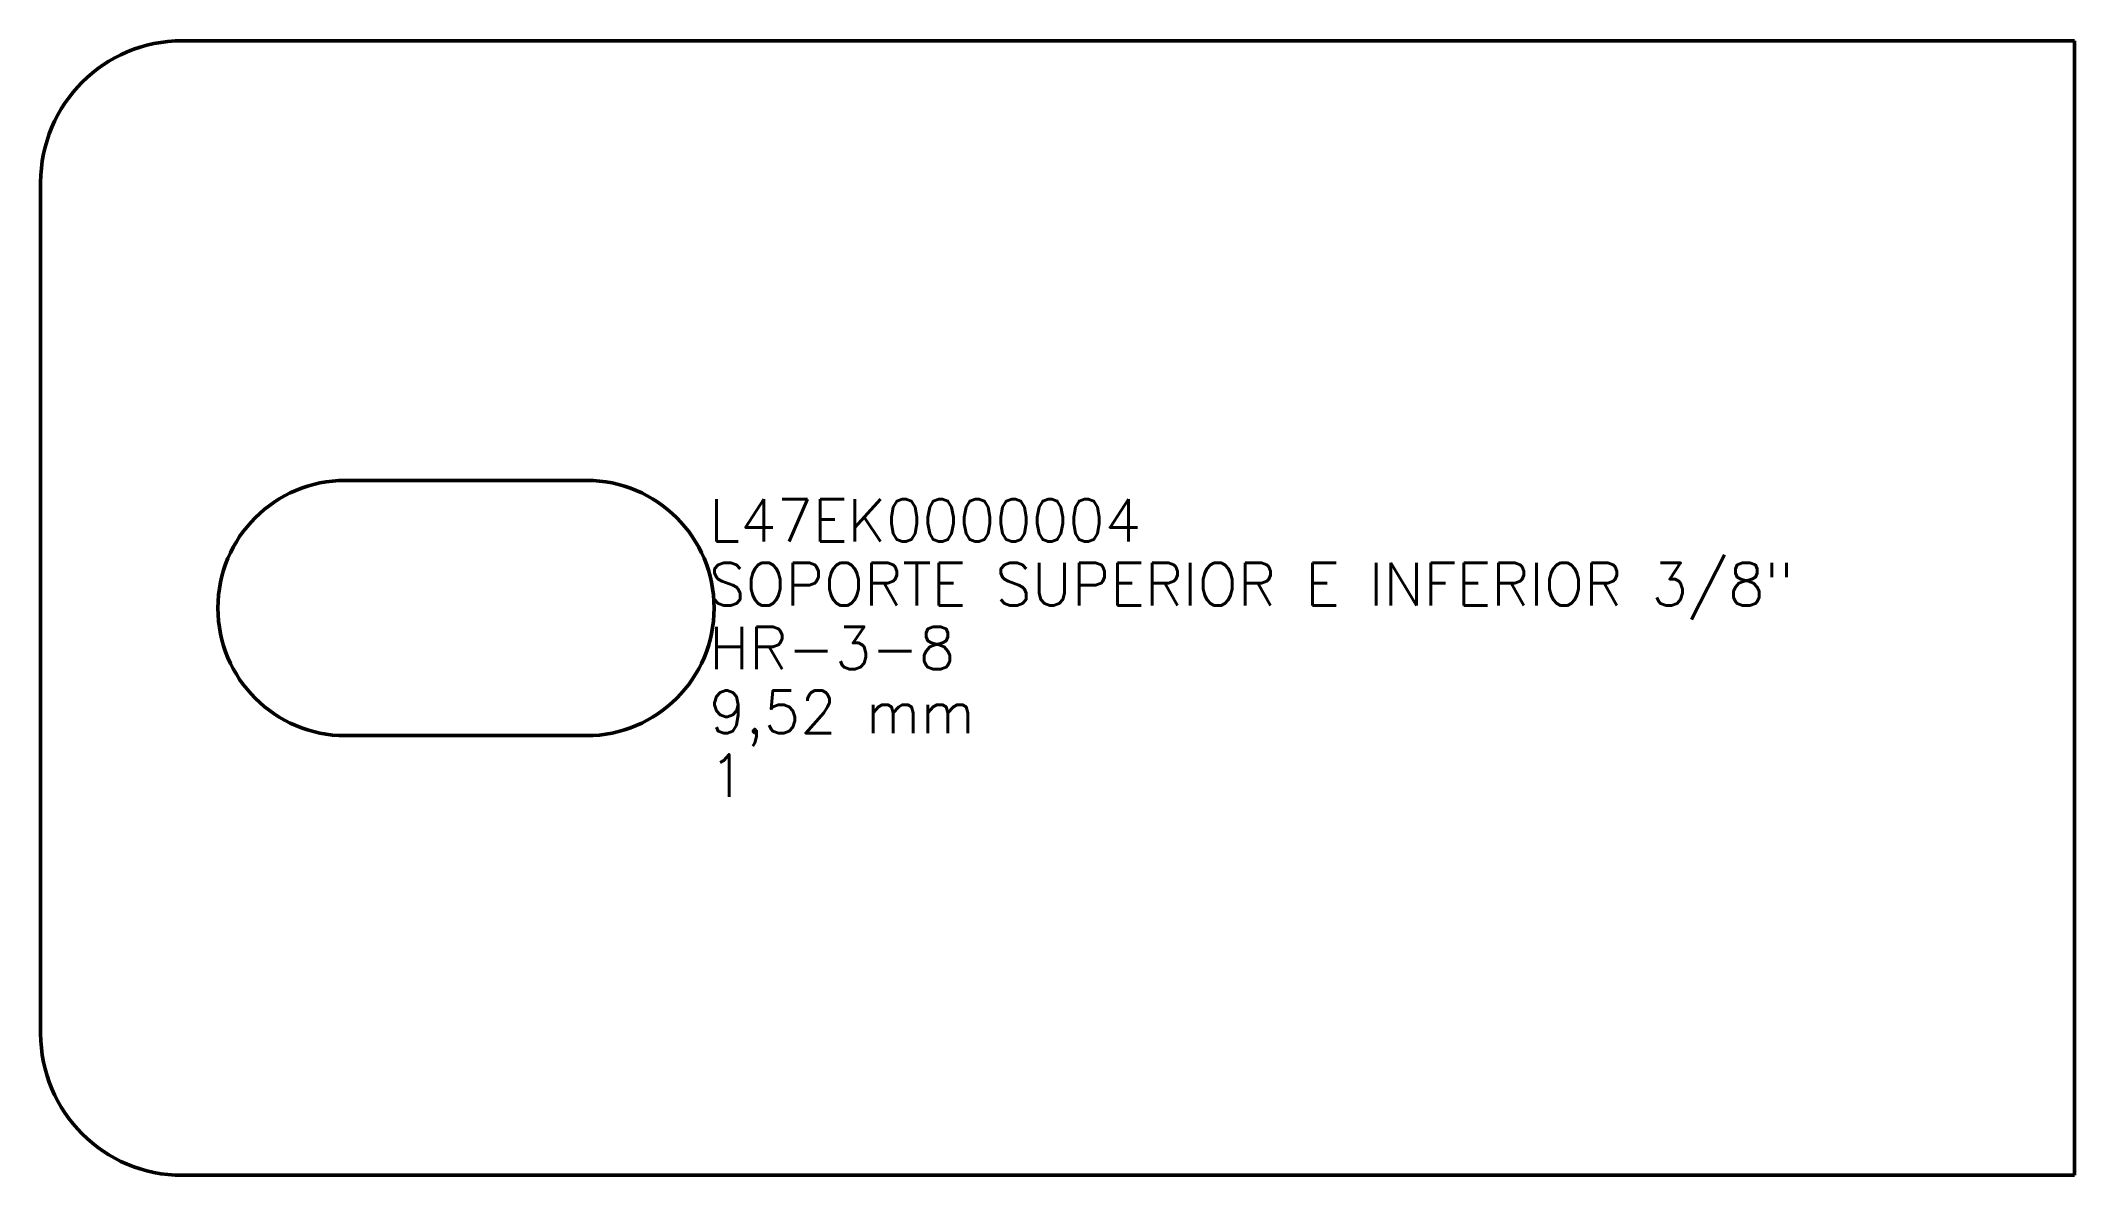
# Model space of a CAD drawing. Header units: millimetres. Extents: x 2 to 146, y 2 to 82.
import ezdxf

# ---------------------------------------------------------------- set-up
doc = ezdxf.new("R2010")
doc.units = ezdxf.units.MM
doc.layers.add('IV_INTERIOR_PROFILES', color=7, linetype='Continuous', lineweight=50)
doc.layers.add('IV_OUTER_PROFILE', color=7, linetype='Continuous', lineweight=50)
doc.layers.add('IV_TEXT', color=7, linetype='Continuous')
doc.styles.add('RomanS', font='RomanS.shx')

msp = doc.modelspace()

# ---------------------------------------------------------------- linework, layer by layer
at = {"layer": 'IV_INTERIOR_PROFILES'}
for p, q in [((23.57, 51.07), (40.57, 51.07)), ((40.57, 33.07), (23.57, 33.07))]:
    msp.add_line(p, q, dxfattribs=at)
for centre, start, end in [((23.57, 42.07), 90, 270), ((40.57, 42.07), 270, 90)]:
    msp.add_arc(centre, 9, start, end, dxfattribs=at)
at = {"layer": 'IV_OUTER_PROFILE'}
for p, q in [((12.07, 82.07), (145.52, 82.07)), ((145.52, 82.07), (145.52, 2.07)), ((2.07, 12.07), (2.07, 72.07)), ((145.52, 2.07), (12.07, 2.07))]:
    msp.add_line(p, q, dxfattribs=at)
for centre, start, end in [((12.07, 72.07), 90, 180), ((12.07, 12.07), 180, 270)]:
    msp.add_arc(centre, 10, start, end, dxfattribs=at)

# ---------------------------------------------------------------- texts
at = {"layer": 'IV_TEXT', "style": 'RomanS'}
for s, p in [('L47EK0000004', (49.22, 46.75)), ('SOPORTE SUPERIOR E INFERIOR 3/8"', (49.22, 42.25)), ('HR-3-8', (49.22, 37.75)), ('9,52 mm', (49.22, 33.25)), ('1', (49.22, 28.75))]:
    msp.add_text(s, height=3, dxfattribs=at).set_placement(p)

doc.saveas('drawing.dxf')
